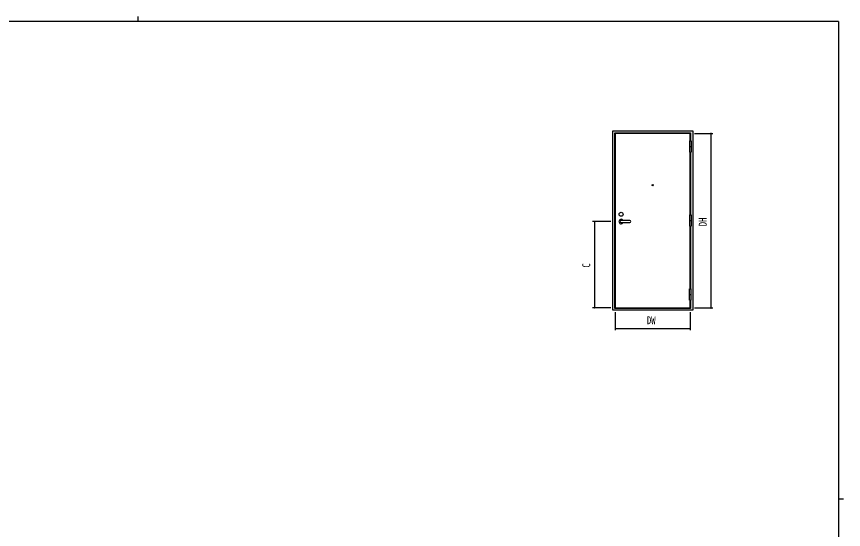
# Model space of a CAD drawing. Units: millimetres, scale not verified. Extents: x -1065 to 397, y -282 to 282.
# Drawn here: x -75.5 to 378.9, y 0 to 282.1 of the extents above; entities that cross this region are included whole.
import ezdxf
from ezdxf.enums import TextEntityAlignment as Align

# ---------------------------------------------------------------- set-up
doc = ezdxf.new("R2010")
doc.units = ezdxf.units.MM
doc.header["$LTSCALE"] = 2
for name, color, linetype in [('0-5_YKK_A1', 4, 'Continuous'), ('0-6_YKK_D', 6, 'Continuous'), ('0-7_YKK_ZWAK', 7, 'Continuous')]:
    doc.layers.add(name, color=color, linetype=linetype)
doc.styles.add('ＭＳ ゴシック', font='')
doc.styles.get('ＭＳ ゴシック').set_extended_font_data('MS Gothic')

msp = doc.modelspace()

# ---------------------------------------------------------------- linework, layer by layer
at = {"layer": '0-5_YKK_A1'}
for p, q in [((294.25, 213.675), (294.25, 207.425)), ((294.25, 213.675), (295.2, 213.675)), ((295.2, 213.675), (295.2, 207.425)), ((294.25, 210.55), (295.2, 210.55)), ((294.25, 207.425), (295.2, 207.425)), ((294.65, 172.975), (294.65, 207.425)), ((294.85, 207.425), (294.85, 172.975)), ((294.25, 172.975), (295.2, 172.975)), ((294.25, 172.975), (294.25, 166.725)), ((295.2, 172.975), (295.2, 166.725)), ((261.55, 169.95), (256.75, 169.95)), ((256.75, 168.75), (261.55, 168.75)), ((294.25, 169.85), (295.2, 169.85)), ((294.25, 166.725), (295.2, 166.725)), ((294.65, 132.275), (294.65, 166.725)), ((294.85, 166.725), (294.85, 132.275)), ((294.25, 126.025), (294.25, 132.275)), ((294.25, 132.275), (295.2, 132.275)), ((295.2, 126.025), (295.2, 132.275)), ((294.25, 129.15), (295.2, 129.15)), ((294.25, 126.025), (295.2, 126.025))]:
    msp.add_line(p, q, dxfattribs=at)
msp.add_lwpolyline([(252.1, 219.3), (296.1, 219.3), (296.1, 120.55), (252.1, 120.55)], close=True, dxfattribs=at)
for points in [[(294.85, 126.025), (294.85, 121.55), (253.35, 121.55), (253.35, 218.05), (294.85, 218.05), (294.85, 213.675)], [(294.65, 213.675), (294.65, 217.85), (253.55, 217.85), (253.55, 121.85), (294.65, 121.85), (294.65, 126.025)]]:
    msp.add_lwpolyline(points, dxfattribs=at)
for centre, radius in [((274.1, 189.35), 0.375), ((256.75, 173.35), 1.1), ((256.75, 173.35), 1.1)]:
    msp.add_circle(centre, radius, dxfattribs=at)
for centre, radius, start, end in [((256.75, 169.35), 1.225, 29.3272, 330.67287), ((256.75, 169.35), 0.6, 90, 270), ((256.75, 169.35), 0.6, 90, 270), ((261.55, 169.35), 0.6, 270, 90)]:
    msp.add_arc(centre, radius, start, end, dxfattribs=at)
at = {"layer": '0-6_YKK_D'}
for p, q in [((297.1, 217.85), (307.1, 217.85)), ((306.1, 217.85), (306.1, 121.85)), ((251.1, 169.35), (241.1, 169.35)), ((242.1, 169.35), (242.1, 121.85)), ((251.1, 121.85), (241.1, 121.85)), ((253.55, 119.55), (253.55, 109.55)), ((294.65, 119.55), (294.65, 109.55)), ((297.1, 121.85), (307.1, 121.85)), ((253.55, 110.55), (294.65, 110.55))]:
    msp.add_line(p, q, dxfattribs=at)
for centre, start, end in [((306.1, 217.85), 90, 270), ((306.1, 217.85), 270, 90), ((242.1, 169.35), 90, 270), ((242.1, 169.35), 270, 90), ((242.1, 121.85), 90, 270), ((242.1, 121.85), 270, 90), ((306.1, 121.85), 90, 270), ((306.1, 121.85), 270, 90), ((253.55, 110.55), 0, 180), ((253.55, 110.55), 180, 0), ((294.65, 110.55), 0, 180), ((294.65, 110.55), 180, 0)]:
    msp.add_arc(centre, 0.106, start, end, dxfattribs=at)
at = {"layer": '0-7_YKK_ZWAK'}
for p, q in [((-8.886, 282.1), (-8.886, 279.3)), ((376.1, 279.3), (-393.9, 279.3)), ((376.1, 279.3), (376.1, -245.7)), ((376.1, 16.8), (378.9, 16.8))]:
    msp.add_line(p, q, dxfattribs=at)

# ---------------------------------------------------------------- texts
at = {"layer": '0-6_YKK_D', "style": 'ＭＳ ゴシック', "width": 0.8}
for s, p in [('DH', (305.1, 166.743)), ('C', (241.1, 144.016))]:
    msp.add_text(s, height=4.399, rotation=90, dxfattribs=at).set_placement(p, align=Align.BOTTOM_LEFT)
msp.add_text('DW', height=4.399, dxfattribs=at).set_placement((270.884, 111.55), align=Align.BOTTOM_LEFT)

doc.saveas('drawing.dxf')
